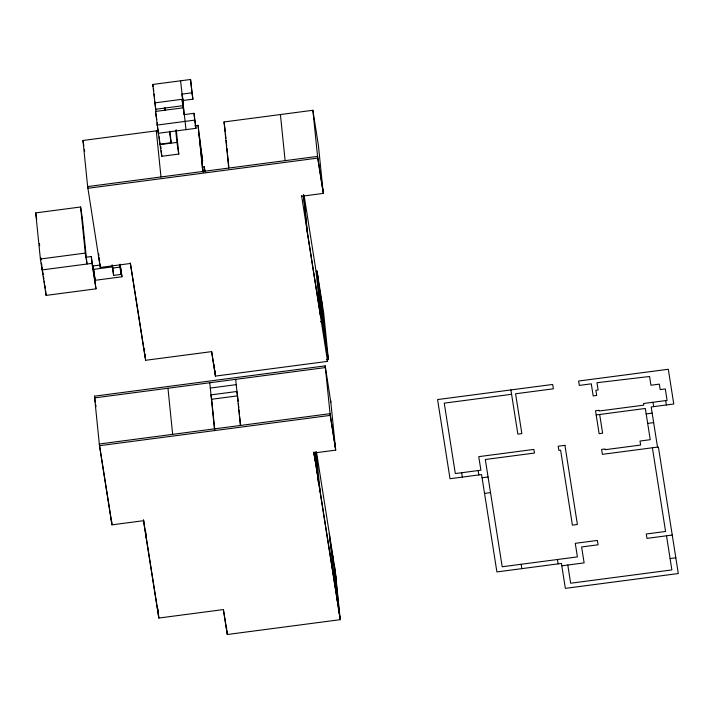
<?xml version="1.0" encoding="UTF-8"?>
<svg xmlns="http://www.w3.org/2000/svg" width="714" height="714" viewBox="0 0 714 714"><rect width="100%" height="100%" fill="white"/><g stroke="black" fill="none" stroke-linecap="round" stroke-linejoin="round"><path stroke-width="1.07" d="M155.982 111.384L152.769 84.457L190.558 79.495L192.914 99.184L182.936 100.495L181.936 94.123L191.914 92.811L190.558 79.495M154.643 102.896L182.454 99.246L183.462 105.618L155.643 109.269L154.876 101.674M169.95 131.144L171.128 142.702L159.9 144.174L155.509 111.438L182.954 107.832L182.079 99.3L183.516 109.929M183.953 114.204L182.525 96.39M184.016 114.615L193.994 113.303L195.975 128.324L158.187 133.286L157.651 128.029M156.901 125.102L194.69 120.139L193.994 113.303M228.712 168.058L224.026 121.951L312.875 110.277L317.739 158.097L87.822 188.291L82.967 140.48L158.499 130.555M194.788 125.789L198.081 125.361L203.062 171.931M176.304 129.769L178.768 154.054L161.801 156.277L159.972 144.63L176.938 142.407L175.698 130.26M202.142 167.112L204.302 166.826L205.114 171.958M85.876 257.245L91.294 256.54L95.997 288.84L46.107 295.391L40.386 259.003L35.7 212.897L80.602 206.998L82.315 217.913L87.001 264.019L85.287 253.104L80.602 206.998M301.576 196.252L323.29 193.396L318.435 145.585L312.875 110.277M40.386 259.003L85.287 253.104M91.294 256.54L91.99 263.368L42.099 269.919L41.412 263.091L41.742 265.215M120.229 264.635L121.951 276.782L95.132 280.307L93.07 265.974L100.576 264.983M323.121 191.691L317.56 156.393L87.644 186.586L100.281 267.447L130.359 263.493L145.594 360.293L211.594 351.627L215.45 376.099L327.565 361.373L327.387 359.669M93.418 269.383L112.723 266.849M120.059 264.153L121.094 274.399L113.615 275.39L112.473 268.107L119.952 267.125L119.729 264.93M317.043 271.034L321.728 317.141L320.729 317.275L316.043 271.159L317.043 271.034L323.719 313.428L328.404 359.535L326.432 359.794M319.89 304.093L321.862 303.834L318.355 281.548M322.416 321.505L320.666 321.737L322.416 321.505L317.73 275.399M335.196 570.147L340.221 619.672L227.275 634.505L223.348 609.577L158.82 618.047L143.496 520.702L111.946 524.852L99.487 445.697L94.462 396.172L325.2 365.871L330.832 402.312M94.632 397.885L325.37 367.576M210.291 388.059L236.227 384.65M99.487 445.697L330.225 415.396L325.2 365.871M511.59 394.298L444.242 403.142L455.318 473.56L480.888 470.205L478.755 456.648L533.885 449.409L534.456 453.051L485.315 459.504L502.192 566.764L577.403 556.893L575.27 543.336L597.395 540.427L598.082 544.791L581.615 546.96L584.123 562.882L561.802 565.809M596.181 414.932L645.322 408.47L650.24 439.699L640.012 441.038L640.636 445.045L605.213 449.695L605.106 448.972L601.607 449.427L602.384 454.345L658.388 446.982L678.3 573.538L565.354 588.372L561.427 563.435L496.899 571.923L481.575 474.569L450.025 478.719L437.566 399.563L552.681 384.444L553.368 388.809L515.579 393.771L521.854 433.621L517.864 434.148L510.903 389.933M330.662 400.608L335.696 450.132L313.99 452.979L340.221 619.672M646.179 413.933L652.168 413.147M647.669 423.393L653.658 422.608M319.265 491.527L320.131 491.411L316.123 451.891M482.075 477.755L488.064 476.97M484.538 493.41L490.527 492.615M331.519 562.525L333.518 562.266L329.939 539.516M672.24 535.054L646.973 538.374L646.286 534.01L665.573 531.475L652.4 447.776M670.089 558.553L675.819 557.795M320.729 317.275L306.975 229.935L303.405 194.806M665.716 400.599L666.403 404.963M652.998 402.268L653.685 406.632M657.514 447.098L651.195 406.962L673.766 403.999L668.304 369.263L578.626 381.035L579.313 385.408L591.29 383.829L593.191 395.931L596.681 395.476L595.869 390.29L598.109 389.996L596.966 382.713L649.57 376.492L650.945 385.23L659.308 384.132L660.164 389.594L665.278 388.916L667.09 400.411L643.519 403.508L643.778 405.15L599.126 411.014L599.01 410.282L595.521 410.746L599.126 433.675L602.625 433.211L599.671 414.468M666.51 535.803L671.874 569.924L570.647 583.222L567.791 565.024M557.447 559.508L558.134 563.873M521.158 564.274L521.836 568.639M478.148 470.562L478.835 474.935M461.681 472.73L462.369 477.095M317.739 158.097L323.29 193.396M304.084 195.172L316.043 271.159M321.371 311.259L324.879 333.554M321.728 317.141L328.404 359.535M301.576 195.609L327.565 361.373M335.518 448.419L330.055 413.683L99.317 443.992L111.768 523.148M330.225 415.396L335.696 450.132M316.489 451.908L335.366 571.86M335.991 578.001L334.42 565.854M332.956 569.236L336.535 591.977M313.99 452.373L340.051 617.967M224.026 121.951L224.544 125.227M199.322 135.187L202.624 160.882L200.679 148.512M191.914 92.811L192.914 99.184M202.758 169.004L203.249 172.092M194.69 120.139L195.975 128.324M237.441 394.753L236.923 391.477L210.987 394.887L211.674 399.251L237.61 395.851L238.164 401.286M185.997 129.636L180.58 80.807M211.683 351.556L215.45 376.099M176.938 142.407L178.768 154.054M169.414 131.813L171.128 142.702M164.372 108.117L164.711 110.242M152.769 84.457L153.099 86.581M153.439 88.706L153.769 90.821M155.509 111.438L156.803 119.622M223.553 610.238L227.097 632.8M130.359 262.886L145.245 357.491L144.978 354.198M120.229 265.867L121.951 276.782M119.952 267.125L121.094 274.399M143.496 520.06L158.642 616.343M82.967 140.48L83.833 145.977M84.35 149.28L84.698 151.475M93.07 265.974L94.614 275.8M91.99 263.368L95.997 288.84M94.462 396.172L95.319 402.285M95.667 404.481L96.015 406.677M35.7 212.897L36.735 219.448M42.072 267.339L42.412 269.455M42.742 271.579L43.242 274.765M43.581 276.889L43.911 279.013M44.25 281.137L44.58 283.253M44.92 285.377L45.419 288.563M321.238 297.684L325.923 343.8M303.655 195.145L307.555 233.567M335.303 573.637L339.364 613.594M332.894 556.117L337.57 602.223M329.315 533.376L333.991 579.482M315.249 452.007L318.373 482.744M280.423 114.543L285.109 160.65M313.883 452.024L314.321 456.317M314.517 458.254L314.758 460.601M224.714 126.316L225.267 131.804M225.49 134L225.936 138.391M226.16 140.587L226.722 146.075M226.945 148.271L227.391 152.662M227.614 154.858L228.837 166.933M238.387 403.481L238.833 407.873M239.056 410.068L239.502 414.459M239.726 416.655L240.618 425.437M235.691 379.357L240.377 425.464M204.302 166.826L204.748 171.217M198.081 125.361L202.767 171.467M214.298 364.899L214.611 367.969M214.816 370.022L215.235 374.118M211.665 399.206L214.789 429.944M209.755 382.766L214.432 428.873M226.374 625.625L226.686 628.704M226.891 630.748L227.275 634.505M165.05 107.814L165.273 109.983M160.793 146.343L161.016 148.548M161.248 150.761L161.801 156.277M159.186 136.91L159.972 144.63M157.116 122.781L157.437 125.932M154.099 94.078L154.545 98.416M156.304 130.849L160.989 176.956M167.968 388.255L172.654 434.362M144.415 348.709L144.639 350.904M145.424 358.589L145.594 360.293M157.865 608.658L158.196 611.952M158.419 614.147L158.82 618.047M145.62 531.243L146.29 537.829M143.603 519.988L143.826 522.184M112.83 267.705L113.615 275.39M112.134 264.814L112.473 268.107M99.326 258.057L99.657 261.351M99.88 263.546L100.281 267.447M98.639 253.684L98.862 255.88M99.085 258.075L99.416 261.369M94.784 276.889L95.132 280.307M111.322 518.757L111.946 524.852M45.616 290.518L46.107 295.391M39.422 243.572L39.645 245.768M40.876 257.843L41.1 260.039M564.935 445.331L558.205 446.214L558.866 450.4L560.606 450.168L572.405 525.138L577.394 524.487L564.935 445.331"/></g></svg>
